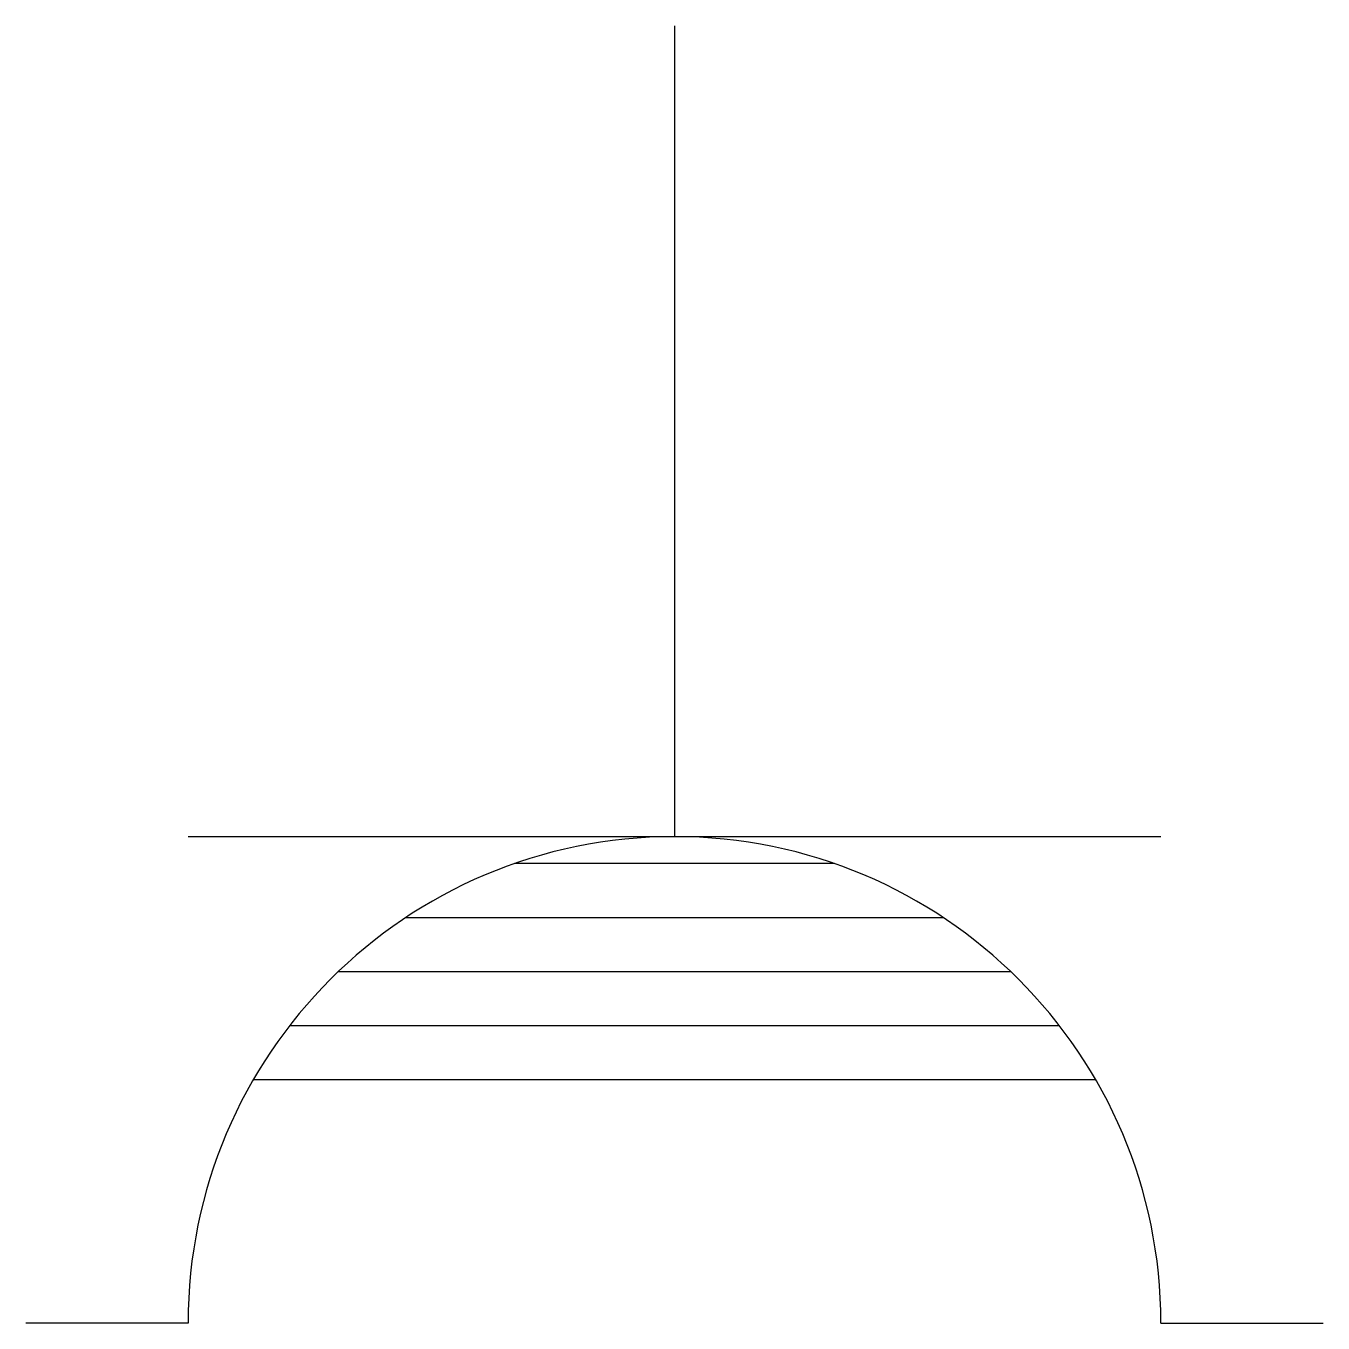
# Model space of a CAD drawing. Header units: millimetres. Extents: x -2.4 to 2.4, y -4.8 to 0.
import ezdxf

# ---------------------------------------------------------------- set-up
doc = ezdxf.new("R2010")
doc.units = ezdxf.units.MM

msp = doc.modelspace()

# ---------------------------------------------------------------- linework, layer by layer
at = {"transparency": 33554687}
for p, q in [((0, 0), (0, -3)), ((-1.8, -3), (1.8, -3)), ((0.5916, -3.1), (-0.5916, -3.1)), ((0.995, -3.3), (-0.995, -3.3)), ((1.245, -3.5), (-1.245, -3.5)), ((1.4248, -3.7), (-1.4248, -3.7)), ((1.5588, -3.9), (-1.5588, -3.9)), ((-1.8, -4.8), (-2.4, -4.8)), ((1.8, -4.8), (2.4, -4.8))]:
    msp.add_line(p, q, dxfattribs=at)
msp.add_arc((0, -4.8), 1.8, 0, 180, dxfattribs=at)

doc.saveas('drawing.dxf')
